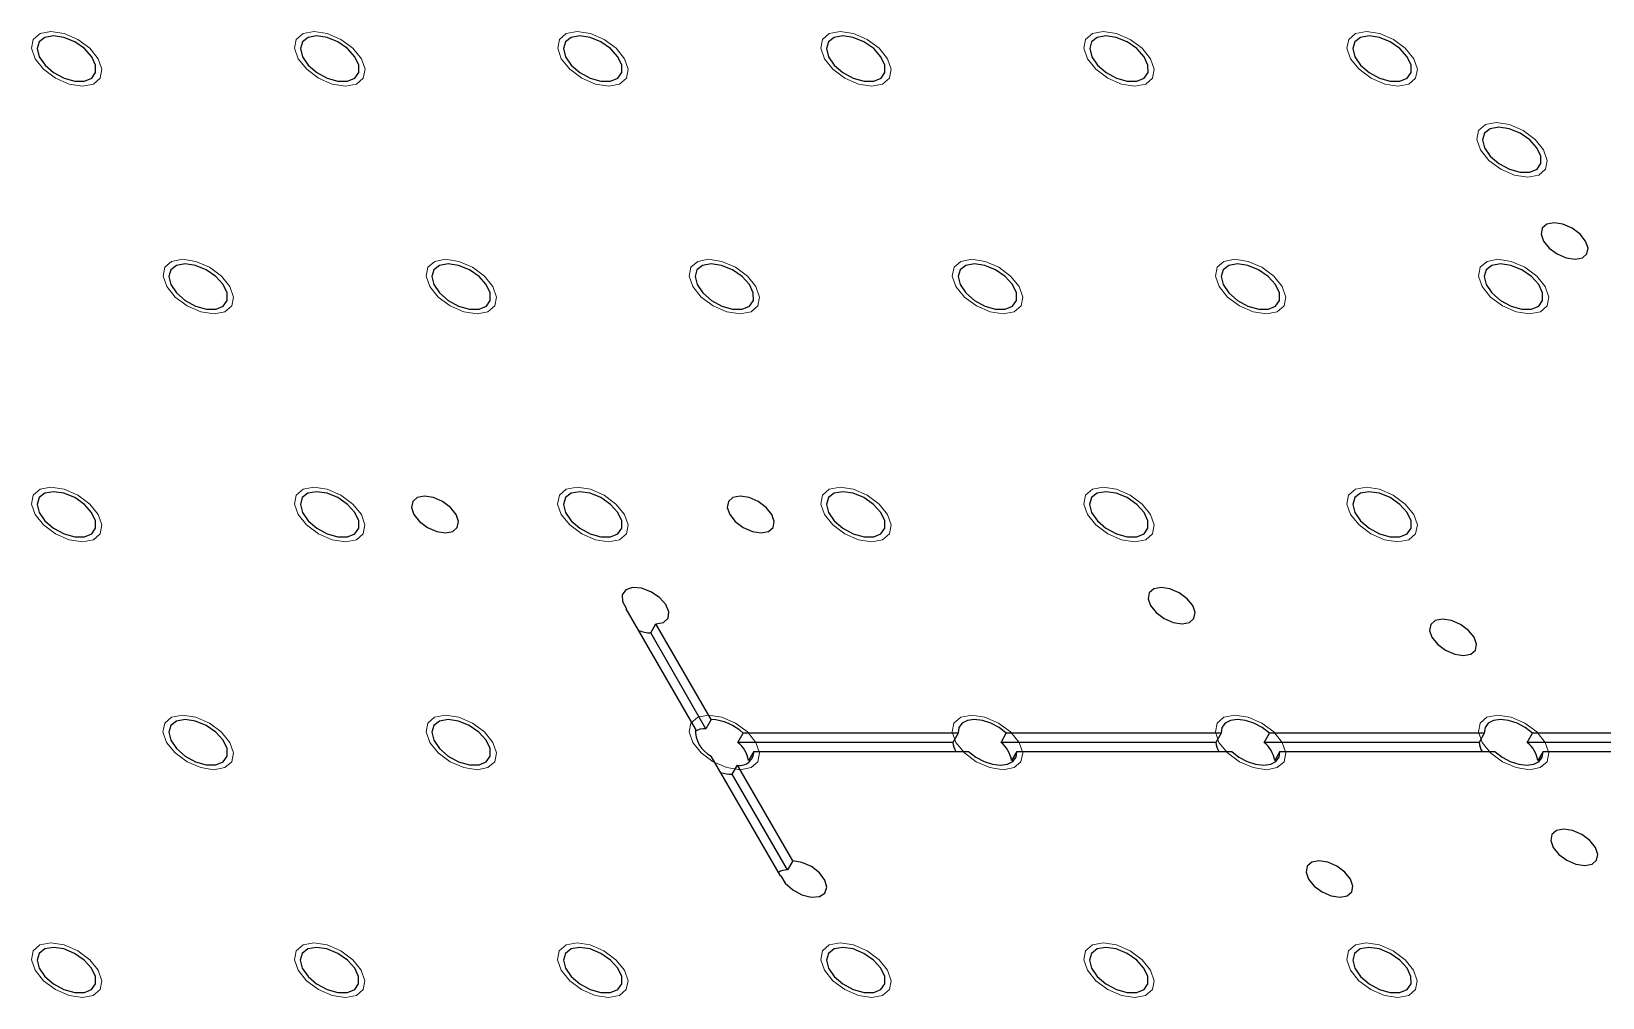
# Model space of a CAD drawing. Header units: millimetres. Extents: x 0 to 841, y 0 to 594.
# Drawn here: x 170.2 to 231.2, y 416 to 453.5 of the extents above; entities that cross this region are included whole.
import ezdxf

# ---------------------------------------------------------------- set-up
doc = ezdxf.new("R2010")
doc.units = ezdxf.units.MM

msp = doc.modelspace()

# ---------------------------------------------------------------- linework, layer by layer
at = {"color": 7, "linetype": 'Continuous', "lineweight": 25}
for p, q in [((193.32501251, 431.10293355), (193.33761302, 431.10293355)), ((196.00895418, 426.45370647), (193.32501251, 431.10293355)), ((193.33131276, 431.09202001), (193.33761302, 431.10293355)), ((194.27421964, 430.16601707), (194.47832167, 430.51957046)), ((196.62139296, 426.80725986), (194.47832167, 430.51957046)), ((196.41729094, 426.45370647), (194.27421964, 430.16601707)), ((196.62139296, 426.80725986), (196.41729094, 426.45370647)), ((197.658909, 425.92337638), (197.86301102, 426.27692977)), ((206.19884113, 426.27692977), (197.86301102, 426.27692977)), ((206.19884113, 426.27692977), (205.99473911, 425.92337638)), ((207.86566915, 425.92337638), (208.06977117, 426.27692977)), ((216.40560128, 426.27692977), (208.06977117, 426.27692977)), ((216.40560128, 426.27692977), (216.20149925, 425.92337638)), ((218.07242929, 425.92337638), (218.27653132, 426.27692977)), ((226.61236143, 426.27692977), (218.27653132, 426.27692977)), ((226.61236143, 426.27692977), (226.4082594, 425.92337638)), ((228.27918944, 425.92337638), (228.48329147, 426.27692977)), ((235.9018227, 426.27692977), (228.48329147, 426.27692977)), ((205.99473911, 425.92337638), (197.658909, 425.92337638)), ((198.27121508, 425.56982299), (198.06711305, 425.2162696)), ((198.27121508, 425.56982299), (206.60704519, 425.56982299)), ((216.20149925, 425.92337638), (207.86566915, 425.92337638)), ((208.47797523, 425.56982299), (208.2738732, 425.2162696)), ((208.47797523, 425.56982299), (216.81380534, 425.56982299)), ((226.4082594, 425.92337638), (218.07242929, 425.92337638)), ((218.68473538, 425.56982299), (218.48063335, 425.2162696)), ((218.68473538, 425.56982299), (227.02056549, 425.56982299)), ((235.69772068, 425.92337638), (228.27918944, 425.92337638)), ((228.89149553, 425.56982299), (228.6873935, 425.2162696)), ((228.89149553, 425.56982299), (236.31002676, 425.56982299)), ((199.30520193, 420.74381921), (196.62126026, 425.3930463)), ((197.43780107, 424.68593951), (197.6419031, 425.0394929)), ((199.7849744, 421.3271823), (197.6419031, 425.0394929)), ((199.58087237, 420.97362891), (197.43780107, 424.68593951)), ((199.7849744, 421.3271823), (199.58087237, 420.97362891)), ((199.30520193, 420.74381921), (199.31780243, 420.74381921))]:
    msp.add_line(p, q, dxfattribs=at)
at = {"color": 7, "linetype": 'Continuous', "lineweight": 18, "flags": 128}
for points in [[(171.0049297, 453.50054085), (171.52025369, 453.4198029), (172.05034232, 453.18988068), (172.51449441, 452.84577775), (172.84204701, 452.43988068), (172.9831332, 452.0339836), (172.91627389, 451.68988068), (172.65164781, 451.45995845), (172.22954187, 451.3792205), (171.71421789, 451.45995845), (171.18412925, 451.68988068), (170.71997717, 452.0339836), (170.39242457, 452.43988068), (170.25133838, 452.84577775), (170.31819769, 453.18988068), (170.58282377, 453.4198029), (171.0049297, 453.50054085)], [(181.21168985, 453.50054085), (181.72701384, 453.4198029), (182.25710247, 453.18988068), (182.72125456, 452.84577775), (183.04880715, 452.43988068), (183.18989335, 452.0339836), (183.12303404, 451.68988068), (182.85840796, 451.45995845), (182.43630202, 451.3792205), (181.92097803, 451.45995845), (181.3908894, 451.68988068), (180.92673731, 452.0339836), (180.59918472, 452.43988068), (180.45809853, 452.84577775), (180.52495783, 453.18988068), (180.78958392, 453.4198029), (181.21168985, 453.50054085)], [(191.41845, 453.50054085), (191.93377399, 453.4198029), (192.46386262, 453.18988068), (192.92801471, 452.84577775), (193.2555673, 452.43988068), (193.39665349, 452.0339836), (193.32979419, 451.68988068), (193.0651681, 451.45995845), (192.64306217, 451.3792205), (192.12773818, 451.45995845), (191.59764955, 451.68988068), (191.13349746, 452.0339836), (190.80594487, 452.43988068), (190.66485868, 452.84577775), (190.73171798, 453.18988068), (190.99634407, 453.4198029), (191.41845, 453.50054085)], [(201.62521015, 453.50054085), (202.14053414, 453.4198029), (202.67062277, 453.18988068), (203.13477486, 452.84577775), (203.46232745, 452.43988068), (203.60341364, 452.0339836), (203.53655434, 451.68988068), (203.27192825, 451.45995845), (202.84982232, 451.3792205), (202.33449833, 451.45995845), (201.8044097, 451.68988068), (201.34025761, 452.0339836), (201.01270502, 452.43988068), (200.87161882, 452.84577775), (200.93847813, 453.18988068), (201.20310421, 453.4198029), (201.62521015, 453.50054085)], [(211.8319703, 453.50054085), (212.34729428, 453.4198029), (212.87738292, 453.18988068), (213.341535, 452.84577775), (213.6690876, 452.43988068), (213.81017379, 452.0339836), (213.74331448, 451.68988068), (213.4786884, 451.45995845), (213.05658247, 451.3792205), (212.54125848, 451.45995845), (212.01116985, 451.68988068), (211.54701776, 452.0339836), (211.21946516, 452.43988068), (211.07837897, 452.84577775), (211.14523828, 453.18988068), (211.40986436, 453.4198029), (211.8319703, 453.50054085)], [(222.03873045, 453.50054085), (222.55405443, 453.4198029), (223.08414306, 453.18988068), (223.54829515, 452.84577775), (223.87584775, 452.43988068), (224.01693394, 452.0339836), (223.95007463, 451.68988068), (223.68544855, 451.45995845), (223.26334261, 451.3792205), (222.74801863, 451.45995845), (222.21793, 451.68988068), (221.75377791, 452.0339836), (221.42622531, 452.43988068), (221.28513912, 452.84577775), (221.35199843, 453.18988068), (221.61662451, 453.4198029), (222.03873045, 453.50054085)], [(227.07546135, 449.96500694), (227.59078534, 449.88426899), (228.12087397, 449.65434677), (228.58502606, 449.31024385), (228.91257865, 448.90434677), (229.05366485, 448.49844969), (228.98680554, 448.15434677), (228.72217946, 447.92442455), (228.30007352, 447.8436866), (227.78474953, 447.92442455), (227.2546609, 448.15434677), (226.79050881, 448.49844969), (226.46295622, 448.90434677), (226.32187003, 449.31024385), (226.38872933, 449.65434677), (226.65335542, 449.88426899), (227.07546135, 449.96500694)], [(176.1074804, 444.66170608), (176.62280439, 444.58096813), (177.15289302, 444.35104591), (177.61704511, 444.00694299), (177.9445977, 443.60104591), (178.0856839, 443.19514884), (178.01882459, 442.85104591), (177.75419851, 442.62112369), (177.33209257, 442.54038574), (176.81676858, 442.62112369), (176.28667995, 442.85104591), (175.82252787, 443.19514884), (175.49497527, 443.60104591), (175.35388908, 444.00694299), (175.42074838, 444.35104591), (175.68537447, 444.58096813), (176.1074804, 444.66170608)], [(186.31424055, 444.66170608), (186.82956454, 444.58096813), (187.35965317, 444.35104591), (187.82380526, 444.00694299), (188.15135785, 443.60104591), (188.29244404, 443.19514884), (188.22558474, 442.85104591), (187.96095865, 442.62112369), (187.53885272, 442.54038574), (187.02352873, 442.62112369), (186.4934401, 442.85104591), (186.02928801, 443.19514884), (185.70173542, 443.60104591), (185.56064923, 444.00694299), (185.62750853, 444.35104591), (185.89213462, 444.58096813), (186.31424055, 444.66170608)], [(196.5210007, 444.66170608), (197.03632469, 444.58096813), (197.56641332, 444.35104591), (198.03056541, 444.00694299), (198.358118, 443.60104591), (198.49920419, 443.19514884), (198.43234489, 442.85104591), (198.1677188, 442.62112369), (197.74561287, 442.54038574), (197.23028888, 442.62112369), (196.70020025, 442.85104591), (196.23604816, 443.19514884), (195.90849557, 443.60104591), (195.76740937, 444.00694299), (195.83426868, 444.35104591), (196.09889476, 444.58096813), (196.5210007, 444.66170608)], [(206.72776085, 444.66170608), (207.24308483, 444.58096813), (207.77317347, 444.35104591), (208.23732555, 444.00694299), (208.56487815, 443.60104591), (208.70596434, 443.19514884), (208.63910503, 442.85104591), (208.37447895, 442.62112369), (207.95237302, 442.54038574), (207.43704903, 442.62112369), (206.9069604, 442.85104591), (206.44280831, 443.19514884), (206.11525571, 443.60104591), (205.97416952, 444.00694299), (206.04102883, 444.35104591), (206.30565491, 444.58096813), (206.72776085, 444.66170608)], [(216.934521, 444.66170608), (217.44984498, 444.58096813), (217.97993361, 444.35104591), (218.4440857, 444.00694299), (218.7716383, 443.60104591), (218.91272449, 443.19514884), (218.84586518, 442.85104591), (218.5812391, 442.62112369), (218.15913316, 442.54038574), (217.64380918, 442.62112369), (217.11372055, 442.85104591), (216.64956846, 443.19514884), (216.32201586, 443.60104591), (216.18092967, 444.00694299), (216.24778898, 444.35104591), (216.51241506, 444.58096813), (216.934521, 444.66170608)], [(227.14128115, 444.66170608), (227.65660513, 444.58096813), (228.18669376, 444.35104591), (228.65084585, 444.00694299), (228.97839845, 443.60104591), (229.11948464, 443.19514884), (229.05262533, 442.85104591), (228.78799925, 442.62112369), (228.36589331, 442.54038574), (227.85056933, 442.62112369), (227.3204807, 442.85104591), (226.85632861, 443.19514884), (226.52877601, 443.60104591), (226.38768982, 444.00694299), (226.45454913, 444.35104591), (226.71917521, 444.58096813), (227.14128115, 444.66170608)], [(171.00327095, 435.82287132), (171.51859494, 435.74213337), (172.04868357, 435.51221115), (172.51283566, 435.16810822), (172.84038825, 434.76221115), (172.98147445, 434.35631407), (172.91461514, 434.01221115), (172.64998906, 433.78228892), (172.22788312, 433.70155097), (171.71255913, 433.78228892), (171.1824705, 434.01221115), (170.71831842, 434.35631407), (170.39076582, 434.76221115), (170.24967963, 435.16810822), (170.31653894, 435.51221115), (170.58116502, 435.74213337), (171.00327095, 435.82287132)], [(181.2100311, 435.82287132), (181.72535509, 435.74213337), (182.25544372, 435.51221115), (182.71959581, 435.16810822), (183.0471484, 434.76221115), (183.18823459, 434.35631407), (183.12137529, 434.01221115), (182.85674921, 433.78228892), (182.43464327, 433.70155097), (181.91931928, 433.78228892), (181.38923065, 434.01221115), (180.92507856, 434.35631407), (180.59752597, 434.76221115), (180.45643978, 435.16810822), (180.52329908, 435.51221115), (180.78792517, 435.74213337), (181.2100311, 435.82287132)], [(191.41679125, 435.82287132), (191.93211524, 435.74213337), (192.46220387, 435.51221115), (192.92635596, 435.16810822), (193.25390855, 434.76221115), (193.39499474, 434.35631407), (193.32813544, 434.01221115), (193.06350935, 433.78228892), (192.64140342, 433.70155097), (192.12607943, 433.78228892), (191.5959908, 434.01221115), (191.13183871, 434.35631407), (190.80428612, 434.76221115), (190.66319993, 435.16810822), (190.73005923, 435.51221115), (190.99468531, 435.74213337), (191.41679125, 435.82287132)], [(201.6235514, 435.82287132), (202.13887539, 435.74213337), (202.66896402, 435.51221115), (203.1331161, 435.16810822), (203.4606687, 434.76221115), (203.60175489, 434.35631407), (203.53489558, 434.01221115), (203.2702695, 433.78228892), (202.84816357, 433.70155097), (202.33283958, 433.78228892), (201.80275095, 434.01221115), (201.33859886, 434.35631407), (201.01104626, 434.76221115), (200.86996007, 435.16810822), (200.93681938, 435.51221115), (201.20144546, 435.74213337), (201.6235514, 435.82287132)], [(211.83031155, 435.82287132), (212.34563553, 435.74213337), (212.87572417, 435.51221115), (213.33987625, 435.16810822), (213.66742885, 434.76221115), (213.80851504, 434.35631407), (213.74165573, 434.01221115), (213.47702965, 433.78228892), (213.05492372, 433.70155097), (212.53959973, 433.78228892), (212.0095111, 434.01221115), (211.54535901, 434.35631407), (211.21780641, 434.76221115), (211.07672022, 435.16810822), (211.14357953, 435.51221115), (211.40820561, 435.74213337), (211.83031155, 435.82287132)], [(222.0370717, 435.82287132), (222.55239568, 435.74213337), (223.08248431, 435.51221115), (223.5466364, 435.16810822), (223.874189, 434.76221115), (224.01527519, 434.35631407), (223.94841588, 434.01221115), (223.6837898, 433.78228892), (223.26168386, 433.70155097), (222.74635988, 433.78228892), (222.21627125, 434.01221115), (221.75211916, 434.35631407), (221.42456656, 434.76221115), (221.28348037, 435.16810822), (221.35033968, 435.51221115), (221.61496576, 435.74213337), (222.0370717, 435.82287132)], [(176.10582165, 426.98403655), (176.62114564, 426.9032986), (177.15123427, 426.67337638), (177.61538636, 426.32927346), (177.94293895, 425.92337638), (178.08402515, 425.51747931), (178.01716584, 425.17337638), (177.75253976, 424.94345416), (177.33043382, 424.86271621), (176.81510983, 424.94345416), (176.2850212, 425.17337638), (175.82086911, 425.51747931), (175.49331652, 425.92337638), (175.35223033, 426.32927346), (175.41908963, 426.67337638), (175.68371572, 426.9032986), (176.10582165, 426.98403655)], [(186.3125818, 426.98403655), (186.82790579, 426.9032986), (187.35799442, 426.67337638), (187.82214651, 426.32927346), (188.1496991, 425.92337638), (188.29078529, 425.51747931), (188.22392599, 425.17337638), (187.9592999, 424.94345416), (187.53719397, 424.86271621), (187.02186998, 424.94345416), (186.49178135, 425.17337638), (186.02762926, 425.51747931), (185.70007667, 425.92337638), (185.55899048, 426.32927346), (185.62584978, 426.67337638), (185.89047587, 426.9032986), (186.3125818, 426.98403655)], [(196.51934195, 426.98403655), (197.03466594, 426.9032986), (197.56475457, 426.67337638), (198.02890665, 426.32927346), (198.35645925, 425.92337638), (198.49754544, 425.51747931), (198.43068613, 425.17337638), (198.16606005, 424.94345416), (197.74395412, 424.86271621), (197.22863013, 424.94345416), (196.6985415, 425.17337638), (196.23438941, 425.51747931), (195.90683682, 425.92337638), (195.76575062, 426.32927346), (195.83260993, 426.67337638), (196.09723601, 426.9032986), (196.51934195, 426.98403655)], [(206.7261021, 426.98403655), (207.24142608, 426.9032986), (207.77151472, 426.67337638), (208.2356668, 426.32927346), (208.5632194, 425.92337638), (208.70430559, 425.51747931), (208.63744628, 425.17337638), (208.3728202, 424.94345416), (207.95071427, 424.86271621), (207.43539028, 424.94345416), (206.90530165, 425.17337638), (206.44114956, 425.51747931), (206.11359696, 425.92337638), (205.97251077, 426.32927346), (206.03937008, 426.67337638), (206.30399616, 426.9032986), (206.7261021, 426.98403655)], [(216.93286225, 426.98403655), (217.44818623, 426.9032986), (217.97827486, 426.67337638), (218.44242695, 426.32927346), (218.76997955, 425.92337638), (218.91106574, 425.51747931), (218.84420643, 425.17337638), (218.57958035, 424.94345416), (218.15747441, 424.86271621), (217.64215043, 424.94345416), (217.1120618, 425.17337638), (216.64790971, 425.51747931), (216.32035711, 425.92337638), (216.17927092, 426.32927346), (216.24613023, 426.67337638), (216.51075631, 426.9032986), (216.93286225, 426.98403655)], [(227.13962239, 426.98403655), (227.65494638, 426.9032986), (228.18503501, 426.67337638), (228.6491871, 426.32927346), (228.9767397, 425.92337638), (229.11782589, 425.51747931), (229.05096658, 425.17337638), (228.7863405, 424.94345416), (228.36423456, 424.86271621), (227.84891058, 424.94345416), (227.31882195, 425.17337638), (226.85466986, 425.51747931), (226.52711726, 425.92337638), (226.38603107, 426.32927346), (226.45289038, 426.67337638), (226.71751646, 426.9032986), (227.13962239, 426.98403655)], [(171.0016122, 418.14520179), (171.51693619, 418.06446384), (172.04702482, 417.83454162), (172.51117691, 417.49043869), (172.8387295, 417.08454162), (172.9798157, 416.67864454), (172.91295639, 416.33454162), (172.64833031, 416.10461939), (172.22622437, 416.02388144), (171.71090038, 416.10461939), (171.18081175, 416.33454162), (170.71665966, 416.67864454), (170.38910707, 417.08454162), (170.24802088, 417.49043869), (170.31488018, 417.83454162), (170.57950627, 418.06446384), (171.0016122, 418.14520179)], [(181.20837235, 418.14520179), (181.72369634, 418.06446384), (182.25378497, 417.83454162), (182.71793706, 417.49043869), (183.04548965, 417.08454162), (183.18657584, 416.67864454), (183.11971654, 416.33454162), (182.85509045, 416.10461939), (182.43298452, 416.02388144), (181.91766053, 416.10461939), (181.3875719, 416.33454162), (180.92341981, 416.67864454), (180.59586722, 417.08454162), (180.45478103, 417.49043869), (180.52164033, 417.83454162), (180.78626642, 418.06446384), (181.20837235, 418.14520179)], [(191.4151325, 418.14520179), (191.93045649, 418.06446384), (192.46054512, 417.83454162), (192.9246972, 417.49043869), (193.2522498, 417.08454162), (193.39333599, 416.67864454), (193.32647669, 416.33454162), (193.0618506, 416.10461939), (192.63974467, 416.02388144), (192.12442068, 416.10461939), (191.59433205, 416.33454162), (191.13017996, 416.67864454), (190.80262737, 417.08454162), (190.66154117, 417.49043869), (190.72840048, 417.83454162), (190.99302656, 418.06446384), (191.4151325, 418.14520179)], [(201.62189265, 418.14520179), (202.13721663, 418.06446384), (202.66730527, 417.83454162), (203.13145735, 417.49043869), (203.45900995, 417.08454162), (203.60009614, 416.67864454), (203.53323683, 416.33454162), (203.26861075, 416.10461939), (202.84650482, 416.02388144), (202.33118083, 416.10461939), (201.8010922, 416.33454162), (201.33694011, 416.67864454), (201.00938751, 417.08454162), (200.86830132, 417.49043869), (200.93516063, 417.83454162), (201.19978671, 418.06446384), (201.62189265, 418.14520179)], [(211.8286528, 418.14520179), (212.34397678, 418.06446384), (212.87406541, 417.83454162), (213.3382175, 417.49043869), (213.6657701, 417.08454162), (213.80685629, 416.67864454), (213.73999698, 416.33454162), (213.4753709, 416.10461939), (213.05326496, 416.02388144), (212.53794098, 416.10461939), (212.00785235, 416.33454162), (211.54370026, 416.67864454), (211.21614766, 417.08454162), (211.07506147, 417.49043869), (211.14192078, 417.83454162), (211.40654686, 418.06446384), (211.8286528, 418.14520179)], [(222.03541295, 418.14520179), (222.55073693, 418.06446384), (223.08082556, 417.83454162), (223.54497765, 417.49043869), (223.87253025, 417.08454162), (224.01361644, 416.67864454), (223.94675713, 416.33454162), (223.68213105, 416.10461939), (223.26002511, 416.02388144), (222.74470113, 416.10461939), (222.2146125, 416.33454162), (221.75046041, 416.67864454), (221.42290781, 417.08454162), (221.28182162, 417.49043869), (221.34868093, 417.83454162), (221.61330701, 418.06446384), (222.03541295, 418.14520179)]]:
    msp.add_lwpolyline(points, dxfattribs=at)
at = {"color": 7, "linetype": 'Continuous', "lineweight": 25, "flags": 128}
for points in [[(171.10698072, 453.32376415), (170.7727264, 453.26407747), (170.55252776, 453.09307845), (170.47612383, 452.83386144), (170.5538334, 452.52143515), (170.77516135, 452.19799448), (171.11021612, 451.90722188), (171.51374671, 451.6883878), (171.93125407, 451.57104699), (172.30635152, 451.57104699), (172.58838007, 451.6883878), (172.73925021, 451.90722188), (172.73858608, 452.19799448), (172.58647738, 452.52143515), (172.30346723, 452.83386144), (171.92777773, 453.09307845), (171.51014781, 453.26407747), (171.10698072, 453.32376415)], [(181.31374087, 453.32376415), (180.97948655, 453.26407747), (180.7592879, 453.09307845), (180.68288398, 452.83386144), (180.76059355, 452.52143515), (180.9819215, 452.19799448), (181.31697627, 451.90722188), (181.72050686, 451.6883878), (182.13801422, 451.57104699), (182.51311167, 451.57104699), (182.79514022, 451.6883878), (182.94601036, 451.90722188), (182.94534623, 452.19799448), (182.79323753, 452.52143515), (182.51022738, 452.83386144), (182.13453787, 453.09307845), (181.71690796, 453.26407747), (181.31374087, 453.32376415)], [(191.52050102, 453.32376415), (191.1862467, 453.26407747), (190.96604805, 453.09307845), (190.88964413, 452.83386144), (190.9673537, 452.52143515), (191.18868165, 452.19799448), (191.52373642, 451.90722188), (191.92726701, 451.6883878), (192.34477437, 451.57104699), (192.71987182, 451.57104699), (193.00190037, 451.6883878), (193.15277051, 451.90722188), (193.15210638, 452.19799448), (192.99999768, 452.52143515), (192.71698753, 452.83386144), (192.34129802, 453.09307845), (191.92366811, 453.26407747), (191.52050102, 453.32376415)], [(201.72726116, 453.32376415), (201.39300685, 453.26407747), (201.1728082, 453.09307845), (201.09640428, 452.83386144), (201.17411384, 452.52143515), (201.3954418, 452.19799448), (201.73049657, 451.90722188), (202.13402716, 451.6883878), (202.55153452, 451.57104699), (202.92663197, 451.57104699), (203.20866052, 451.6883878), (203.35953066, 451.90722188), (203.35886653, 452.19799448), (203.20675783, 452.52143515), (202.92374768, 452.83386144), (202.54805817, 453.09307845), (202.13042826, 453.26407747), (201.72726116, 453.32376415)], [(211.93402131, 453.32376415), (211.599767, 453.26407747), (211.37956835, 453.09307845), (211.30316443, 452.83386144), (211.38087399, 452.52143515), (211.60220195, 452.19799448), (211.93725672, 451.90722188), (212.3407873, 451.6883878), (212.75829466, 451.57104699), (213.13339212, 451.57104699), (213.41542067, 451.6883878), (213.5662908, 451.90722188), (213.56562667, 452.19799448), (213.41351797, 452.52143515), (213.13050783, 452.83386144), (212.75481832, 453.09307845), (212.3371884, 453.26407747), (211.93402131, 453.32376415)], [(222.14078146, 453.32376415), (221.80652714, 453.26407747), (221.5863285, 453.09307845), (221.50992457, 452.83386144), (221.58763414, 452.52143515), (221.80896209, 452.19799448), (222.14401687, 451.90722188), (222.54754745, 451.6883878), (222.96505481, 451.57104699), (223.34015226, 451.57104699), (223.62218082, 451.6883878), (223.77305095, 451.90722188), (223.77238682, 452.19799448), (223.62027812, 452.52143515), (223.33726798, 452.83386144), (222.96157847, 453.09307845), (222.54394855, 453.26407747), (222.14078146, 453.32376415)], [(227.17751237, 449.78823025), (226.84325805, 449.72854357), (226.6230594, 449.55754454), (226.54665548, 449.29832754), (226.62436505, 448.98590125), (226.845693, 448.66246057), (227.18074777, 448.37168797), (227.58427836, 448.15285389), (228.00178572, 448.03551309), (228.37688317, 448.03551309), (228.65891172, 448.15285389), (228.80978186, 448.37168797), (228.80911773, 448.66246057), (228.65700903, 448.98590125), (228.37399888, 449.29832754), (227.99830937, 449.55754454), (227.58067946, 449.72854357), (227.17751237, 449.78823025)], [(229.32058366, 446.07591964), (229.0391797, 446.02209435), (228.86276231, 445.86881286), (228.81818944, 445.63941091), (228.9122469, 445.36881286), (229.1306153, 445.09821481), (229.44005003, 444.86881286), (229.79344245, 444.71553138), (230.13699177, 444.66170608), (230.41839573, 444.71553138), (230.59481312, 444.86881286), (230.63938599, 445.09821481), (230.54532853, 445.36881286), (230.32696013, 445.63941091), (230.01752541, 445.86881286), (229.66413298, 446.02209435), (229.32058366, 446.07591964)], [(176.20953142, 444.48492939), (175.8752771, 444.42524271), (175.65507846, 444.25424368), (175.57867453, 443.99502668), (175.6563841, 443.68260039), (175.87771205, 443.35915972), (176.21276682, 443.06838711), (176.61629741, 442.84955303), (177.03380477, 442.73221223), (177.40890222, 442.73221223), (177.69093077, 442.84955303), (177.84180091, 443.06838711), (177.84113678, 443.35915972), (177.68902808, 443.68260039), (177.40601793, 443.99502668), (177.03032842, 444.25424368), (176.61269851, 444.42524271), (176.20953142, 444.48492939)], [(186.41629157, 444.48492939), (186.08203725, 444.42524271), (185.8618386, 444.25424368), (185.78543468, 443.99502668), (185.86314425, 443.68260039), (186.0844722, 443.35915972), (186.41952697, 443.06838711), (186.82305756, 442.84955303), (187.24056492, 442.73221223), (187.61566237, 442.73221223), (187.89769092, 442.84955303), (188.04856106, 443.06838711), (188.04789693, 443.35915972), (187.89578823, 443.68260039), (187.61277808, 443.99502668), (187.23708857, 444.25424368), (186.81945866, 444.42524271), (186.41629157, 444.48492939)], [(196.62305171, 444.48492939), (196.2887974, 444.42524271), (196.06859875, 444.25424368), (195.99219483, 443.99502668), (196.06990439, 443.68260039), (196.29123235, 443.35915972), (196.62628712, 443.06838711), (197.02981771, 442.84955303), (197.44732507, 442.73221223), (197.82242252, 442.73221223), (198.10445107, 442.84955303), (198.25532121, 443.06838711), (198.25465708, 443.35915972), (198.10254838, 443.68260039), (197.81953823, 443.99502668), (197.44384872, 444.25424368), (197.02621881, 444.42524271), (196.62305171, 444.48492939)], [(206.82981186, 444.48492939), (206.49555755, 444.42524271), (206.2753589, 444.25424368), (206.19895498, 443.99502668), (206.27666454, 443.68260039), (206.4979925, 443.35915972), (206.83304727, 443.06838711), (207.23657785, 442.84955303), (207.65408521, 442.73221223), (208.02918267, 442.73221223), (208.31121122, 442.84955303), (208.46208135, 443.06838711), (208.46141723, 443.35915972), (208.30930853, 443.68260039), (208.02629838, 443.99502668), (207.65060887, 444.25424368), (207.23297895, 444.42524271), (206.82981186, 444.48492939)], [(217.03657201, 444.48492939), (216.70231769, 444.42524271), (216.48211905, 444.25424368), (216.40571512, 443.99502668), (216.48342469, 443.68260039), (216.70475264, 443.35915972), (217.03980742, 443.06838711), (217.443338, 442.84955303), (217.86084536, 442.73221223), (218.23594281, 442.73221223), (218.51797137, 442.84955303), (218.6688415, 443.06838711), (218.66817737, 443.35915972), (218.51606867, 443.68260039), (218.23305853, 443.99502668), (217.85736902, 444.25424368), (217.4397391, 444.42524271), (217.03657201, 444.48492939)], [(227.24333216, 444.48492939), (226.90907784, 444.42524271), (226.6888792, 444.25424368), (226.61247527, 443.99502668), (226.69018484, 443.68260039), (226.91151279, 443.35915972), (227.24656756, 443.06838711), (227.65009815, 442.84955303), (228.06760551, 442.73221223), (228.44270296, 442.73221223), (228.72473152, 442.84955303), (228.87560165, 443.06838711), (228.87493752, 443.35915972), (228.72282882, 443.68260039), (228.43981867, 443.99502668), (228.06412917, 444.25424368), (227.64649925, 444.42524271), (227.24333216, 444.48492939)], [(171.10532197, 435.64609462), (170.77106765, 435.58640794), (170.55086901, 435.41540892), (170.47446508, 435.15619191), (170.55217465, 434.84376562), (170.7735026, 434.52032495), (171.10855737, 434.22955235), (171.51208796, 434.01071827), (171.92959532, 433.89337747), (172.30469277, 433.89337747), (172.58672132, 434.01071827), (172.73759146, 434.22955235), (172.73692733, 434.52032495), (172.58481863, 434.84376562), (172.30180848, 435.15619191), (171.92611898, 435.41540892), (171.50848906, 435.58640794), (171.10532197, 435.64609462)], [(181.31208212, 435.64609462), (180.9778278, 435.58640794), (180.75762915, 435.41540892), (180.68122523, 435.15619191), (180.7589348, 434.84376562), (180.98026275, 434.52032495), (181.31531752, 434.22955235), (181.71884811, 434.01071827), (182.13635547, 433.89337747), (182.51145292, 433.89337747), (182.79348147, 434.01071827), (182.94435161, 434.22955235), (182.94368748, 434.52032495), (182.79157878, 434.84376562), (182.50856863, 435.15619191), (182.13287912, 435.41540892), (181.71524921, 435.58640794), (181.31208212, 435.64609462)], [(185.49683719, 435.46931793), (185.21543323, 435.41549263), (185.03901584, 435.26221115), (184.99444297, 435.0328092), (185.08850043, 434.76221115), (185.30686883, 434.4916131), (185.61630356, 434.26221115), (185.96969598, 434.10892966), (186.3132453, 434.05510436), (186.59464926, 434.10892966), (186.77106665, 434.26221115), (186.81563952, 434.4916131), (186.72158206, 434.76221115), (186.50321366, 435.0328092), (186.19377893, 435.26221115), (185.84038651, 435.41549263), (185.49683719, 435.46931793)], [(191.51884226, 435.64609462), (191.18458795, 435.58640794), (190.9643893, 435.41540892), (190.88798538, 435.15619191), (190.96569495, 434.84376562), (191.1870229, 434.52032495), (191.52207767, 434.22955235), (191.92560826, 434.01071827), (192.34311562, 433.89337747), (192.71821307, 433.89337747), (193.00024162, 434.01071827), (193.15111176, 434.22955235), (193.15044763, 434.52032495), (192.99833893, 434.84376562), (192.71532878, 435.15619191), (192.33963927, 435.41540892), (191.92200936, 435.58640794), (191.51884226, 435.64609462)], [(197.74494937, 435.46931793), (197.46354541, 435.41549263), (197.28712802, 435.26221115), (197.24255515, 435.0328092), (197.33661261, 434.76221115), (197.55498101, 434.4916131), (197.86441573, 434.26221115), (198.21780816, 434.10892966), (198.56135748, 434.05510436), (198.84276144, 434.10892966), (199.01917882, 434.26221115), (199.0637517, 434.4916131), (198.96969424, 434.76221115), (198.75132584, 435.0328092), (198.44189111, 435.26221115), (198.08849869, 435.41549263), (197.74494937, 435.46931793)], [(201.72560241, 435.64609462), (201.3913481, 435.58640794), (201.17114945, 435.41540892), (201.09474553, 435.15619191), (201.17245509, 434.84376562), (201.39378305, 434.52032495), (201.72883782, 434.22955235), (202.1323684, 434.01071827), (202.54987576, 433.89337747), (202.92497322, 433.89337747), (203.20700177, 434.01071827), (203.3578719, 434.22955235), (203.35720778, 434.52032495), (203.20509908, 434.84376562), (202.92208893, 435.15619191), (202.54639942, 435.41540892), (202.1287695, 435.58640794), (201.72560241, 435.64609462)], [(211.93236256, 435.64609462), (211.59810824, 435.58640794), (211.3779096, 435.41540892), (211.30150567, 435.15619191), (211.37921524, 434.84376562), (211.6005432, 434.52032495), (211.93559797, 434.22955235), (212.33912855, 434.01071827), (212.75663591, 433.89337747), (213.13173336, 433.89337747), (213.41376192, 434.01071827), (213.56463205, 434.22955235), (213.56396792, 434.52032495), (213.41185922, 434.84376562), (213.12884908, 435.15619191), (212.75315957, 435.41540892), (212.33552965, 435.58640794), (211.93236256, 435.64609462)], [(222.13912271, 435.64609462), (221.80486839, 435.58640794), (221.58466975, 435.41540892), (221.50826582, 435.15619191), (221.58597539, 434.84376562), (221.80730334, 434.52032495), (222.14235812, 434.22955235), (222.5458887, 434.01071827), (222.96339606, 433.89337747), (223.33849351, 433.89337747), (223.62052207, 434.01071827), (223.7713922, 434.22955235), (223.77072807, 434.52032495), (223.61861937, 434.84376562), (223.33560922, 435.15619191), (222.95991972, 435.41540892), (222.5422898, 435.58640794), (222.13912271, 435.64609462)], [(194.47832167, 430.51957046), (194.76841972, 430.57743245), (194.94423475, 430.74154882), (194.97699314, 430.98506054), (194.86133372, 431.26811487), (194.61618511, 431.54438759), (194.28166796, 431.76866432), (193.91252881, 431.90424031), (193.5691804, 431.92892739), (193.30781458, 431.83868532), (193.17120607, 431.64828297), (193.18171201, 431.38888129), (193.33761302, 431.10293355)], [(214.07543386, 431.93378402), (213.7940299, 431.87995872), (213.61761251, 431.72667724), (213.57303964, 431.49727529), (213.6670971, 431.22667724), (213.8854655, 430.95607919), (214.19490022, 430.72667724), (214.54829264, 430.57339576), (214.89184197, 430.51957046), (215.17324592, 430.57339576), (215.34966331, 430.72667724), (215.39423618, 430.95607919), (215.30017872, 431.22667724), (215.08181033, 431.49727529), (214.7723756, 431.72667724), (214.41898318, 431.87995872), (214.07543386, 431.93378402)], [(224.99144855, 430.70518599), (224.71004459, 430.65136069), (224.53362721, 430.49807921), (224.48905433, 430.26867726), (224.58311179, 429.99807921), (224.80148019, 429.72748116), (225.11091492, 429.49807921), (225.46430734, 429.34479773), (225.80785666, 429.29097243), (226.08926062, 429.34479773), (226.26567801, 429.49807921), (226.31025088, 429.72748116), (226.21619342, 429.99807921), (225.99782502, 430.26867726), (225.6883903, 430.49807921), (225.33499787, 430.65136069), (224.99144855, 430.70518599)], [(176.20787267, 426.80725986), (175.87361835, 426.74757318), (175.6534197, 426.57657415), (175.57701578, 426.31735715), (175.65472535, 426.00493086), (175.8760533, 425.68149019), (176.21110807, 425.39071758), (176.61463866, 425.1718835), (177.03214602, 425.0545427), (177.40724347, 425.0545427), (177.68927202, 425.1718835), (177.84014216, 425.39071758), (177.83947803, 425.68149019), (177.68736933, 426.00493086), (177.40435918, 426.31735715), (177.02866967, 426.57657415), (176.61103976, 426.74757318), (176.20787267, 426.80725986)], [(186.41463281, 426.80725986), (186.0803785, 426.74757318), (185.86017985, 426.57657415), (185.78377593, 426.31735715), (185.8614855, 426.00493086), (186.08281345, 425.68149019), (186.41786822, 425.39071758), (186.82139881, 425.1718835), (187.23890617, 425.0545427), (187.61400362, 425.0545427), (187.89603217, 425.1718835), (188.04690231, 425.39071758), (188.04623818, 425.68149019), (187.89412948, 426.00493086), (187.61111933, 426.31735715), (187.23542982, 426.57657415), (186.81779991, 426.74757318), (186.41463281, 426.80725986)], [(208.06977117, 426.27692977), (207.7889479, 426.4936929), (207.47054544, 426.66288635), (207.14112151, 426.77039782), (206.82815311, 426.80725986), (206.55774472, 426.77039782), (206.35245088, 426.66288635), (206.22939502, 426.4936929), (206.19884113, 426.27692977)], [(218.27653132, 426.27692977), (217.99570805, 426.4936929), (217.67730559, 426.66288635), (217.34788166, 426.77039782), (217.03491326, 426.80725986), (216.76450486, 426.77039782), (216.55921103, 426.66288635), (216.43615517, 426.4936929), (216.40560128, 426.27692977)], [(228.48329147, 426.27692977), (228.2024682, 426.4936929), (227.88406574, 426.66288635), (227.5546418, 426.77039782), (227.24167341, 426.80725986), (226.97126501, 426.77039782), (226.76597118, 426.66288635), (226.64291532, 426.4936929), (226.61236143, 426.27692977)], [(206.60704519, 425.56982299), (206.88786846, 425.35305986), (207.20627092, 425.18386641), (207.53569486, 425.07635494), (207.84866325, 425.0394929), (208.11907165, 425.07635494), (208.32436548, 425.18386641), (208.44742134, 425.35305986), (208.47797523, 425.56982299)], [(216.81380534, 425.56982299), (217.09462861, 425.35305986), (217.41303107, 425.18386641), (217.742455, 425.07635494), (218.0554234, 425.0394929), (218.3258318, 425.07635494), (218.53112563, 425.18386641), (218.65418149, 425.35305986), (218.68473538, 425.56982299)], [(227.02056549, 425.56982299), (227.30138876, 425.35305986), (227.61979122, 425.18386641), (227.94921515, 425.07635494), (228.26218355, 425.0394929), (228.53259194, 425.07635494), (228.73788578, 425.18386641), (228.86094164, 425.35305986), (228.89149553, 425.56982299)], [(229.6960003, 422.55578034), (229.41459634, 422.50195504), (229.23817895, 422.34867355), (229.19360608, 422.1192716), (229.28766354, 421.84867355), (229.50603194, 421.5780755), (229.81546666, 421.34867355), (230.16885908, 421.19539207), (230.51240841, 421.14156677), (230.79381236, 421.19539207), (230.97022975, 421.34867355), (231.01480262, 421.5780755), (230.92074516, 421.84867355), (230.70237677, 422.1192716), (230.39294204, 422.34867355), (230.03954962, 422.50195504), (229.6960003, 422.55578034)], [(199.31780243, 420.74381921), (199.49204967, 420.45787147), (199.78104253, 420.19846979), (200.13748491, 420.00806744), (200.50304201, 419.91782537), (200.81788732, 419.94251245), (201.03049377, 420.07808844), (201.10606651, 420.30236518), (201.03223743, 420.57863789), (200.82108928, 420.86169222), (200.50717824, 421.10520394), (200.14187848, 421.26932031), (199.7849744, 421.3271823)], [(220.19849469, 421.3271823), (219.91709074, 421.273357), (219.74067335, 421.12007552), (219.69610048, 420.89067357), (219.79015794, 420.62007552), (220.00852634, 420.34947747), (220.31796106, 420.12007552), (220.67135348, 419.96679404), (221.01490281, 419.91296874), (221.29630676, 419.96679404), (221.47272415, 420.12007552), (221.51729702, 420.34947747), (221.42323956, 420.62007552), (221.20487116, 420.89067357), (220.89543644, 421.12007552), (220.54204402, 421.273357), (220.19849469, 421.3271823)], [(171.10366322, 417.96842509), (170.7694089, 417.90873841), (170.54921025, 417.73773939), (170.47280633, 417.47852238), (170.5505159, 417.16609609), (170.77184385, 416.84265542), (171.10689862, 416.55188282), (171.51042921, 416.33304874), (171.92793657, 416.21570794), (172.30303402, 416.21570794), (172.58506257, 416.33304874), (172.73593271, 416.55188282), (172.73526858, 416.84265542), (172.58315988, 417.16609609), (172.30014973, 417.47852238), (171.92446022, 417.73773939), (171.50683031, 417.90873841), (171.10366322, 417.96842509)], [(181.31042336, 417.96842509), (180.97616905, 417.90873841), (180.7559704, 417.73773939), (180.67956648, 417.47852238), (180.75727605, 417.16609609), (180.978604, 416.84265542), (181.31365877, 416.55188282), (181.71718936, 416.33304874), (182.13469672, 416.21570794), (182.50979417, 416.21570794), (182.79182272, 416.33304874), (182.94269286, 416.55188282), (182.94202873, 416.84265542), (182.78992003, 417.16609609), (182.50690988, 417.47852238), (182.13122037, 417.73773939), (181.71359046, 417.90873841), (181.31042336, 417.96842509)], [(191.51718351, 417.96842509), (191.1829292, 417.90873841), (190.96273055, 417.73773939), (190.88632663, 417.47852238), (190.96403619, 417.16609609), (191.18536415, 416.84265542), (191.52041892, 416.55188282), (191.92394951, 416.33304874), (192.34145687, 416.21570794), (192.71655432, 416.21570794), (192.99858287, 416.33304874), (193.14945301, 416.55188282), (193.14878888, 416.84265542), (192.99668018, 417.16609609), (192.71367003, 417.47852238), (192.33798052, 417.73773939), (191.92035061, 417.90873841), (191.51718351, 417.96842509)], [(201.72394366, 417.96842509), (201.38968935, 417.90873841), (201.1694907, 417.73773939), (201.09308678, 417.47852238), (201.17079634, 417.16609609), (201.3921243, 416.84265542), (201.72717907, 416.55188282), (202.13070965, 416.33304874), (202.54821701, 416.21570794), (202.92331447, 416.21570794), (203.20534302, 416.33304874), (203.35621315, 416.55188282), (203.35554902, 416.84265542), (203.20344032, 417.16609609), (202.92043018, 417.47852238), (202.54474067, 417.73773939), (202.12711075, 417.90873841), (201.72394366, 417.96842509)], [(211.93070381, 417.96842509), (211.59644949, 417.90873841), (211.37625085, 417.73773939), (211.29984692, 417.47852238), (211.37755649, 417.16609609), (211.59888444, 416.84265542), (211.93393922, 416.55188282), (212.3374698, 416.33304874), (212.75497716, 416.21570794), (213.13007461, 416.21570794), (213.41210317, 416.33304874), (213.5629733, 416.55188282), (213.56230917, 416.84265542), (213.41020047, 417.16609609), (213.12719033, 417.47852238), (212.75150082, 417.73773939), (212.3338709, 417.90873841), (211.93070381, 417.96842509)], [(222.13746396, 417.96842509), (221.80320964, 417.90873841), (221.583011, 417.73773939), (221.50660707, 417.47852238), (221.58431664, 417.16609609), (221.80564459, 416.84265542), (222.14069936, 416.55188282), (222.54422995, 416.33304874), (222.96173731, 416.21570794), (223.33683476, 416.21570794), (223.61886332, 416.33304874), (223.76973345, 416.55188282), (223.76906932, 416.84265542), (223.61696062, 417.16609609), (223.33395047, 417.47852238), (222.95826097, 417.73773939), (222.54063105, 417.90873841), (222.13746396, 417.96842509)]]:
    msp.add_lwpolyline(points, dxfattribs=at)
at = {"color": 7, "linetype": 'Continuous', "lineweight": 25}
for centre, radius, start, end in [((194.30683439, 431.50400517), 1.33838555, 248.2633235597, 268.6036365703), ((196.52546546, 424.86405872), 1.94556746, 46.5687637233, 87.1738474898), ((196.38648687, 425.67881091), 0.77550758, 87.7235462504, 120.6418810154), ((197.13150159, 426.39467082), 1.12409871, 176.9895435748, 243.0050798925), ((197.73787128, 425.5641621), 0.53337384, 259.6345111851, 0.6081128563), ((196.92770378, 425.02988161), 1.15455358, 9.2903309432, 50.7042925219), ((206.83300904, 426.00849857), 0.84258072, 185.7982299045, 211.3747417599), ((207.13446393, 425.02988161), 1.15455358, 9.2903309432, 50.7042925219), ((217.03976918, 426.00849857), 0.84258072, 185.7982299044, 211.3747417599), ((217.34122407, 425.02988161), 1.15455358, 9.2903309432, 50.7042925219), ((227.24652933, 426.00849857), 0.84258072, 185.7982299044, 211.3747417599), ((227.54798422, 425.02988161), 1.15455358, 9.2903309432, 50.7042925219), ((197.46048245, 426.23886132), 1.55308743, 252.2441789324, 269.1632193518), ((199.5482523, 420.38817882), 0.58635815, 86.8108947838, 123.1930405679)]:
    msp.add_arc(centre, radius, start, end, dxfattribs=at)

doc.saveas('drawing.dxf')
